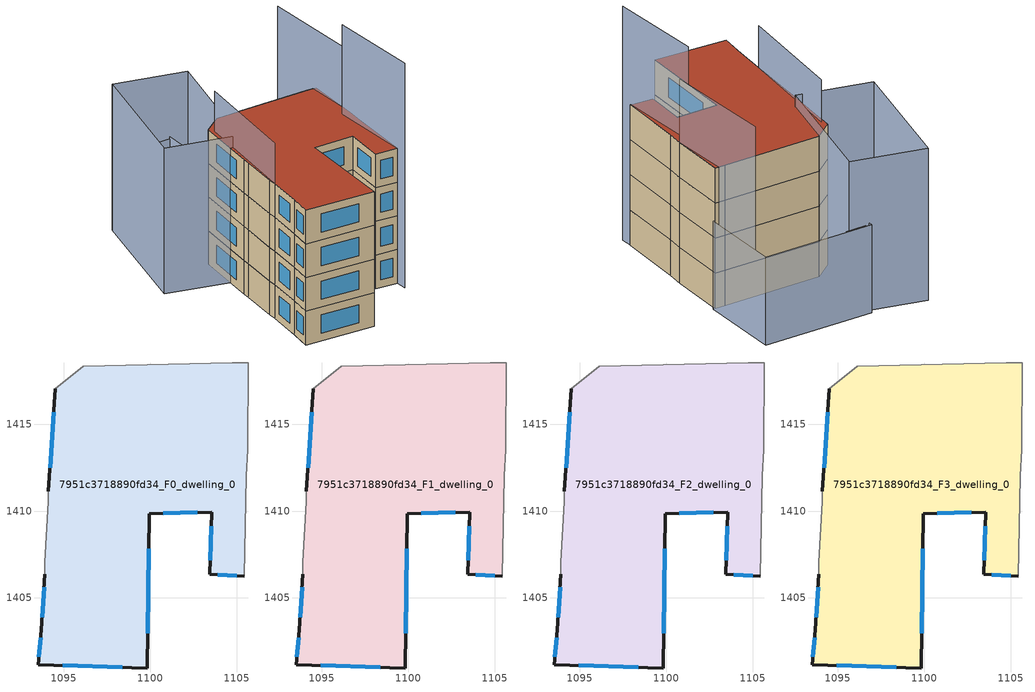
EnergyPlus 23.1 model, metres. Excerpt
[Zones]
7951c3718890fd34_F0_dwelling_0
 floor ground (EU_floor_Construction): 1105.64,1418.55 1105.64,1413.55 1105.54,1412.05 1105.44,1406.24 1103.44,1406.34 1103.54,1409.95 1099.94,1409.85 1099.83,1400.94 1093.53,1401.14 1093.73,1403.14 1093.93,1406.35 1093.93,1407.05 1094.13,1410.55 1094.13,1411.15 1094.53,1417.05 1096.14,1418.35 1104.74,1418.55 z0
 wall outside (EU_wall_Construction): 1093.93,1406.35 1093.73,1403.14 1093.53,1401.14 1099.83,1400.94 1099.94,1409.85 1103.54,1409.95 1103.44,1406.34 1105.44,1406.24 / 1094.53,1417.05 1094.13,1411.15 z0:3
 wall adiabatic (EU_wall_Construction): 1105.44,1406.24 1105.54,1412.05 1105.64,1413.55 1105.64,1418.55 1104.74,1418.55 1096.14,1418.35 1094.53,1417.05 / 1094.13,1411.15 1094.13,1410.55 1093.93,1407.05 1093.93,1406.35 z0:3
 window (EU_Window_Construction): 1103.89,1406.32 1104.98,1406.27 / 1103.52,1409.13 1103.46,1407.16 / 1100.76,1409.87 1102.72,1409.92 / 1099.86,1402.96 1099.91,1407.82 / 1094.96,1401.1 1098.4,1400.99 / 1093.68,1402.69 1093.57,1401.6 / 1093.89,1405.62 1093.78,1403.87 / 1094.44,1415.71 1094.22,1412.49 z0.68:2.32
7951c3718890fd34_F1_dwelling_0
 floor to 7951c3718890fd34_F0_dwelling_0 (EU_floor_Construction): 1105.64,1418.55 1105.64,1413.55 1105.54,1412.05 1105.44,1406.24 1103.44,1406.34 1103.54,1409.95 1099.94,1409.85 1099.83,1400.94 1093.53,1401.14 1093.73,1403.14 1093.93,1406.35 1093.93,1407.05 1094.13,1410.55 1094.13,1411.15 1094.53,1417.05 1096.14,1418.35 1104.74,1418.55 z3
 wall outside (EU_wall_Construction): 1093.93,1406.35 1093.73,1403.14 1093.53,1401.14 1099.83,1400.94 1099.94,1409.85 1103.54,1409.95 1103.44,1406.34 1105.44,1406.24 / 1094.53,1417.05 1094.13,1411.15 z3:6
 wall adiabatic (EU_wall_Construction): 1105.44,1406.24 1105.54,1412.05 1105.64,1413.55 1105.64,1418.55 1104.74,1418.55 1096.14,1418.35 1094.53,1417.05 / 1094.13,1411.15 1094.13,1410.55 1093.93,1407.05 1093.93,1406.35 z3:6
 window (EU_Window_Construction): 1103.89,1406.32 1104.98,1406.27 / 1103.52,1409.13 1103.46,1407.16 / 1100.76,1409.87 1102.72,1409.92 / 1099.86,1402.96 1099.91,1407.82 / 1094.96,1401.1 1098.4,1400.99 / 1093.68,1402.69 1093.57,1401.6 / 1093.89,1405.62 1093.78,1403.87 / 1094.44,1415.71 1094.22,1412.49 z3.68:5.32
7951c3718890fd34_F2_dwelling_0
 floor to 7951c3718890fd34_F1_dwelling_0 (EU_floor_Construction): 1105.64,1418.55 1105.64,1413.55 1105.54,1412.05 1105.44,1406.24 1103.44,1406.34 1103.54,1409.95 1099.94,1409.85 1099.83,1400.94 1093.53,1401.14 1093.73,1403.14 1093.93,1406.35 1093.93,1407.05 1094.13,1410.55 1094.13,1411.15 1094.53,1417.05 1096.14,1418.35 1104.74,1418.55 z6
 wall outside (EU_wall_Construction): 1093.93,1406.35 1093.73,1403.14 1093.53,1401.14 1099.83,1400.94 1099.94,1409.85 1103.54,1409.95 1103.44,1406.34 1105.44,1406.24 / 1094.53,1417.05 1094.13,1411.15 z6:9
 wall adiabatic (EU_wall_Construction): 1105.44,1406.24 1105.54,1412.05 1105.64,1413.55 1105.64,1418.55 1104.74,1418.55 1096.14,1418.35 1094.53,1417.05 / 1094.13,1411.15 1094.13,1410.55 1093.93,1407.05 1093.93,1406.35 z6:9
 window (EU_Window_Construction): 1103.89,1406.32 1104.98,1406.27 / 1103.52,1409.13 1103.46,1407.16 / 1100.76,1409.87 1102.72,1409.92 / 1099.86,1402.96 1099.91,1407.82 / 1094.96,1401.1 1098.4,1400.99 / 1093.68,1402.69 1093.57,1401.6 / 1093.89,1405.62 1093.78,1403.87 / 1094.44,1415.71 1094.22,1412.49 z6.68:8.32
7951c3718890fd34_F3_dwelling_0
 floor to 7951c3718890fd34_F2_dwelling_0 (EU_floor_Construction): 1105.64,1418.55 1105.64,1413.55 1105.54,1412.05 1105.44,1406.24 1103.44,1406.34 1103.54,1409.95 1099.94,1409.85 1099.83,1400.94 1093.53,1401.14 1093.73,1403.14 1093.93,1406.35 1093.93,1407.05 1094.13,1410.55 1094.13,1411.15 1094.53,1417.05 1096.14,1418.35 1104.74,1418.55 z9
 wall outside (EU_wall_Construction): 1093.93,1406.35 1093.73,1403.14 1093.53,1401.14 1099.83,1400.94 1099.94,1409.85 1103.54,1409.95 1103.44,1406.34 1105.44,1406.24 / 1094.53,1417.05 1094.13,1411.15 z9:12
 wall adiabatic (EU_wall_Construction): 1105.44,1406.24 1105.54,1412.05 1105.64,1413.55 1105.64,1418.55 1104.74,1418.55 1096.14,1418.35 1094.53,1417.05 / 1094.13,1411.15 1094.13,1410.55 1093.93,1407.05 1093.93,1406.35 z9:12
 window (EU_Window_Construction): 1103.89,1406.32 1104.98,1406.27 / 1103.52,1409.13 1103.46,1407.16 / 1100.76,1409.87 1102.72,1409.92 / 1099.86,1402.96 1099.91,1407.82 / 1094.96,1401.1 1098.4,1400.99 / 1093.68,1402.69 1093.57,1401.6 / 1093.89,1405.62 1093.78,1403.87 / 1094.44,1415.71 1094.22,1412.49 z9.68:11.32
 roof outside (EU_roof_Construction): 1105.44,1406.24 1105.54,1412.05 1105.64,1413.55 1105.64,1418.55 1104.74,1418.55 1096.14,1418.35 1094.53,1417.05 1094.13,1411.15 1094.13,1410.55 1093.93,1407.05 1093.93,1406.35 1093.73,1403.14 1093.53,1401.14 1099.83,1400.94 1099.94,1409.85 1103.54,1409.95 1103.44,1406.34 z12
shading: 1105.44,1405.24 1104.89,1413.57 z0:20; 1094.76,1416.47 1093.93,1406.35 z0:15.6; 1105.64,1413.55 1105.03,1423.26 z0:17.4; 1088.82,1414.62 1091.29,1426.12 / 1091.29,1426.12 1097.52,1424.79 / 1097.52,1424.79 1095.05,1413.28 / 1095.05,1413.28 1088.82,1414.62 z0:13; 1105.78,1418.55 1096.14,1418.35 / 1096.14,1418.35 1095.99,1425.52 / 1095.99,1425.52 1105.64,1425.72 / 1105.64,1425.72 1105.78,1418.55 z0:7.5; 1098.04,1425.12 1091.15,1424.88 z0:7.3
[Building]
EU S2 Campaign: North Axis=0; Terrain=City; Solar Distribution=FullExterior
[Site:Location]
Lyon-Bron: Latitude=45.75; Longitude=5; Time Zone=1; Elevation=198
[SizingPeriod:WeatherFileDays]
AnnualSizingPeriod: Begin Month=1; Begin Day of Month=1; End Month=12; End Day of Month=31; Day of Week for Start Day=Monday; Use Weather File Daylight Saving Period=No; Use Weather File Rain and Snow Indicators=No
[MATERIAL]
EU_InternalMass_Material: Roughness=MediumRough; Thickness=0.1; Conductivity=1; Density=1800; Specific Heat=900; Thermal Absorptance=0.9; Solar Absorptance=0.7; Visible Absorptance=0.7
[MATERIAL:NOMASS] Roughness=MediumRough; Thermal Absorptance=0.9; Solar Absorptance=0.7; Visible Absorptance=0.7
Name | Thermal Resistance
EU_wall_NoMass | 0.503714
EU_roof_NoMass | 0.959371
EU_floor_NoMass | 0.347222
[WINDOWMATERIAL:SIMPLEGLAZINGSYSTEM]
EU_Window_SimpleGlazing: UFactor=3.88; Solar Heat Gain Coefficient=0.83; Visible Transmittance=0.83
[CONSTRUCTION]
EU_wall_Construction: EU_wall_NoMass
EU_roof_Construction: EU_roof_NoMass
EU_floor_Construction: EU_floor_NoMass
EU_Window_Construction: EU_Window_SimpleGlazing
EU_InternalMass_Construction: EU_InternalMass_Material
[ZONE] Type=1; Multiplier=1; Ceiling Height=autocalculate; Floor Area=autocalculate; Part of Total Floor Area=Yes
Name | Volume
7951c3718890fd34_F0_dwelling_0 | 467.772
7951c3718890fd34_F1_dwelling_0; 7951c3718890fd34_F2_dwelling_0; 7951c3718890fd34_F3_dwelling_0 | 467.774
[INTERNALMASS] Construction=EU_InternalMass_Construction; Surface Area=155.931
Name | Zone or ZoneList
7951c3718890fd34_F0_dwelling_0_EU_InternalMass | 7951c3718890fd34_F0_dwelling_0
7951c3718890fd34_F1_dwelling_0_EU_InternalMass | 7951c3718890fd34_F1_dwelling_0
7951c3718890fd34_F2_dwelling_0_EU_InternalMass | 7951c3718890fd34_F2_dwelling_0
7951c3718890fd34_F3_dwelling_0_EU_InternalMass | 7951c3718890fd34_F3_dwelling_0
[OTHEREQUIPMENT] Fuel Type=Electricity; Design Level Calculation Method=Watts/Area; Power per Zone Floor Area=1; Fraction Latent=0; Fraction Radiant=0; Fraction Lost=0; Carbon Dioxide Generation Rate=0; EndUse Subcategory=EU_Step8_InternalGains
Name | Zone or ZoneList or Space or SpaceList | Schedule
EU_Step8_InternalGain_7951c3718890fd34_F0_dwelling_0_f000 | 7951c3718890fd34_F0_dwelling_0 | EU_Step8_GainSchedule_7951c3718890fd34_F0_dwelling_0_f000
EU_Step8_InternalGain_7951c3718890fd34_F1_dwelling_0_f000 | 7951c3718890fd34_F1_dwelling_0 | EU_Step8_GainSchedule_7951c3718890fd34_F1_dwelling_0_f000
EU_Step8_InternalGain_7951c3718890fd34_F2_dwelling_0_f000 | 7951c3718890fd34_F2_dwelling_0 | EU_Step8_GainSchedule_7951c3718890fd34_F2_dwelling_0_f000
EU_Step8_InternalGain_7951c3718890fd34_F3_dwelling_0_f000 | 7951c3718890fd34_F3_dwelling_0 | EU_Step8_GainSchedule_7951c3718890fd34_F3_dwelling_0_f000
[ZONEVENTILATION:DESIGNFLOWRATE] Schedule=EU_AlwaysOn; Design Flow Rate Calculation Method=AirChanges/Hour; Air Changes per Hour=0.64; Ventilation Type=Natural; Fan Pressure Rise=0; Fan Total Efficiency=1; Constant Term Coefficient=1; Temperature Term Coefficient=0; Velocity Term Coefficient=0; Velocity Squared Term Coefficient=0; Minimum Indoor Temperature=-100; Maximum Indoor Temperature=100; Delta Temperature=-100; Minimum Outdoor Temperature=-100; Maximum Outdoor Temperature=100; Maximum Wind Speed=40
Name | Zone or ZoneList or Space or SpaceList
EU_ConstantAir_7951c3718890fd34_F0_dwelling_0 | 7951c3718890fd34_F0_dwelling_0
EU_ConstantAir_7951c3718890fd34_F1_dwelling_0 | 7951c3718890fd34_F1_dwelling_0
EU_ConstantAir_7951c3718890fd34_F2_dwelling_0 | 7951c3718890fd34_F2_dwelling_0
EU_ConstantAir_7951c3718890fd34_F3_dwelling_0 | 7951c3718890fd34_F3_dwelling_0
[HVACTEMPLATE:THERMOSTAT] Constant Heating Setpoint=20; Constant Cooling Setpoint=50
EU_HeatOnly_7951c3718890fd34_F0_dwelling_0; EU_HeatOnly_7951c3718890fd34_F1_dwelling_0; EU_HeatOnly_7951c3718890fd34_F2_dwelling_0; EU_HeatOnly_7951c3718890fd34_F3_dwelling_0
[HVACTEMPLATE:ZONE:IDEALLOADSAIRSYSTEM] System Availability Schedule=EU_AlwaysOn; Maximum Heating Supply Air Temperature=50; Minimum Cooling Supply Air Temperature=13; Maximum Heating Supply Air Humidity Ratio=0.0156; Minimum Cooling Supply Air Humidity Ratio=0.0077; Heating Limit=NoLimit; Cooling Limit=NoLimit; Heating Availability Schedule=EU_AlwaysOn; Cooling Availability Schedule=EU_CoolingOff; Dehumidification Control Type=ConstantSensibleHeatRatio; Cooling Sensible Heat Ratio=0.7; Dehumidification Setpoint=60; Humidification Control Type=None; Humidification Setpoint=30; Outdoor Air Method=None; Outdoor Air Flow Rate per Person=0.00944; Outdoor Air Flow Rate per Zone Floor Area=0; Outdoor Air Flow Rate per Zone=0; Demand Controlled Ventilation Type=None; Outdoor Air Economizer Type=NoEconomizer; Heat Recovery Type=None; Sensible Heat Recovery Effectiveness=0.7; Latent Heat Recovery Effectiveness=0.65
Name | Template Thermostat
7951c3718890fd34_F0_dwelling_0 | EU_HeatOnly_7951c3718890fd34_F0_dwelling_0
7951c3718890fd34_F1_dwelling_0 | EU_HeatOnly_7951c3718890fd34_F1_dwelling_0
7951c3718890fd34_F2_dwelling_0 | EU_HeatOnly_7951c3718890fd34_F2_dwelling_0
7951c3718890fd34_F3_dwelling_0 | EU_HeatOnly_7951c3718890fd34_F3_dwelling_0
[SIZING:ZONE] Zone Cooling Design Supply Air Temperature Input Method=SupplyAirTemperature; Zone Cooling Design Supply Air Temperature=13; Zone Heating Design Supply Air Temperature Input Method=SupplyAirTemperature; Zone Heating Design Supply Air Temperature=50; Zone Cooling Design Supply Air Humidity Ratio=0.008; Zone Heating Design Supply Air Humidity Ratio=0.008; Cooling Design Air Flow Method=DesignDay; Cooling Design Air Flow Rate=0; Cooling Minimum Air Flow per Zone Floor Area=0.000762; Cooling Minimum Air Flow=0; Cooling Minimum Air Flow Fraction=0.2; Heating Design Air Flow Method=DesignDay; Heating Design Air Flow Rate=0; Heating Maximum Air Flow per Zone Floor Area=0.002032; Heating Maximum Air Flow=0.141576; Heating Maximum Air Flow Fraction=0.3; Account for Dedicated Outdoor Air System=No; Dedicated Outdoor Air System Control Strategy=NeutralSupplyAir; Dedicated Outdoor Air Low Setpoint Temperature for Design=autosize; Dedicated Outdoor Air High Setpoint Temperature for Design=autosize; Zone Load Sizing Method=Sensible Load Only No Latent Load; Zone Latent Cooling Design Supply Air Humidity Ratio Input Method=HumidityRatioDifference; Zone Cooling Design Supply Air Humidity Ratio Difference=0.005; Zone Latent Heating Design Supply Air Humidity Ratio Input Method=HumidityRatioDifference; Zone Humidification Design Supply Air Humidity Ratio Difference=0.005
7951c3718890fd34_F0_dwelling_0; 7951c3718890fd34_F1_dwelling_0; 7951c3718890fd34_F2_dwelling_0; 7951c3718890fd34_F3_dwelling_0
[SCHEDULE:CONSTANT]
Name | Hourly Value
EU_AlwaysOn | 1
EU_CoolingOff | 0
[SCHEDULE:FILE] Column Number=1; Rows to Skip at Top=0; Number of Hours of Data=8760; Column Separator=Comma; Interpolate to Timestep=No; Minutes per Item=60; Adjust Schedule for Daylight Savings=Yes
Name | File
EU_Step8_GainSchedule_7951c3718890fd34_F0_dwelling_0_f000 | ../../schedules/7951c3718890fd34/7951c3718890fd34_F0_dwelling_0_f000_gain.csv
EU_Step8_GainSchedule_7951c3718890fd34_F1_dwelling_0_f000 | ../../schedules/7951c3718890fd34/7951c3718890fd34_F1_dwelling_0_f000_gain.csv
EU_Step8_GainSchedule_7951c3718890fd34_F2_dwelling_0_f000 | ../../schedules/7951c3718890fd34/7951c3718890fd34_F2_dwelling_0_f000_gain.csv
EU_Step8_GainSchedule_7951c3718890fd34_F3_dwelling_0_f000 | ../../schedules/7951c3718890fd34/7951c3718890fd34_F3_dwelling_0_f000_gain.csv
